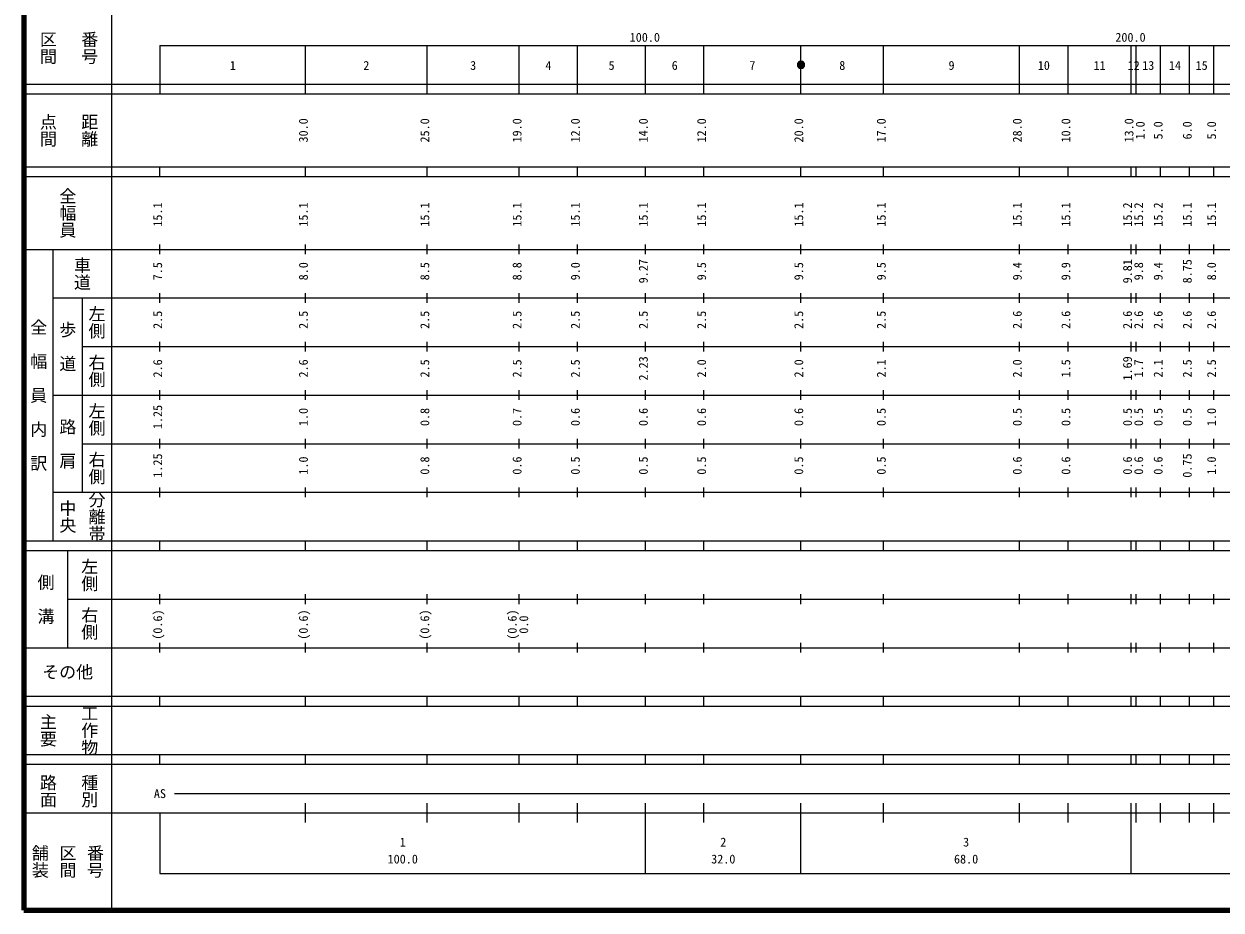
# Model space of a CAD drawing. Units: millimetres on the paper, enlarged 1000 times. Extents: x 40000 to 680000, y 20000 to 380000.
# Drawn here: x 40000 to 286495, y 20000 to 202409 of the extents above; entities that cross this region are included whole.
import ezdxf
from ezdxf.enums import TextEntityAlignment as Align

# ---------------------------------------------------------------- set-up
doc = ezdxf.new("R2010")
doc.units = ezdxf.units.MM
doc.header["$LTSCALE"] = 1000
doc.layers.add('M-TTL', color=2, linetype='Continuous', lineweight=140)
doc.layers.add('M-TTL-BAND', color=7, linetype='Continuous', lineweight=25)
doc.styles.add('@ＭＳ ゴシック', font='')
doc.styles.add('ＭＳ ゴシック', font='')
doc.styles.get('@ＭＳ ゴシック').set_extended_font_data('@MS Gothic')
doc.styles.get('ＭＳ ゴシック').set_extended_font_data('MS Gothic')

msp = doc.modelspace()

# ---------------------------------------------------------------- hatches: boundary and pattern name
at = {"layer": 'M-TTL-BAND'}
msp.add_hatch(color=256, dxfattribs=at).paths.add_polyline_path([(200750, 194000, 1), (199250, 194000, 1)])

# ---------------------------------------------------------------- linework, layer by layer
at = {"layer": 'M-TTL'}
for p, q in [((40000, 380000), (40000, 20000)), ((40000, 20000), (680000, 20000))]:
    msp.add_line(p, q, dxfattribs=at)
at = {"layer": 'M-TTL-BAND'}
for p, q in [((58000, 370000), (58000, 20000)), ((68000, 198000), (579000, 198000)), ((68000, 198000), (68000, 188000)), ((98000, 188000), (98000, 198000)), ((123000, 188000), (123000, 198000)), ((142000, 188000), (142000, 198000)), ((154000, 188000), (154000, 198000)), ((168000, 188000), (168000, 198000)), ((180000, 188000), (180000, 198000)), ((200000, 188000), (200000, 198000)), ((217000, 188000), (217000, 198000)), ((245000, 188000), (245000, 198000)), ((255000, 188000), (255000, 198000)), ((268000, 188000), (268000, 198000)), ((269000, 188000), (269000, 198000)), ((274000, 188000), (274000, 198000)), ((280000, 188000), (280000, 198000)), ((285000, 188000), (285000, 198000)), ((40000, 190000), (579000, 190000)), ((40000, 188000), (579000, 188000)), ((40000, 173000), (579000, 173000)), ((68000, 171000), (68000, 173000)), ((98000, 171000), (98000, 173000)), ((123000, 171000), (123000, 173000)), ((142000, 171000), (142000, 173000)), ((154000, 171000), (154000, 173000)), ((168000, 171000), (168000, 173000)), ((180000, 171000), (180000, 173000)), ((200000, 171000), (200000, 173000)), ((217000, 171000), (217000, 173000)), ((245000, 171000), (245000, 173000)), ((255000, 171000), (255000, 173000)), ((268000, 171000), (268000, 173000)), ((269000, 171000), (269000, 173000)), ((274000, 171000), (274000, 173000)), ((280000, 171000), (280000, 173000)), ((285000, 171000), (285000, 173000)), ((40000, 171000), (579000, 171000)), ((40000, 156000), (579000, 156000)), ((46000, 96000), (46000, 156000)), ((68000, 155000), (68000, 157000)), ((98000, 155000), (98000, 157000)), ((123000, 155000), (123000, 157000)), ((142000, 155000), (142000, 157000)), ((154000, 155000), (154000, 157000)), ((168000, 155000), (168000, 157000)), ((180000, 155000), (180000, 157000)), ((200000, 155000), (200000, 157000)), ((217000, 155000), (217000, 157000)), ((245000, 155000), (245000, 157000)), ((255000, 155000), (255000, 157000)), ((268000, 155000), (268000, 157000)), ((269000, 155000), (269000, 157000)), ((274000, 155000), (274000, 157000)), ((280000, 155000), (280000, 157000)), ((285000, 155000), (285000, 157000)), ((46000, 146000), (579000, 146000)), ((52000, 146000), (52000, 106000)), ((68000, 145000), (68000, 147000)), ((98000, 145000), (98000, 147000)), ((123000, 145000), (123000, 147000)), ((142000, 145000), (142000, 147000)), ((154000, 145000), (154000, 147000)), ((168000, 145000), (168000, 147000)), ((180000, 145000), (180000, 147000)), ((200000, 145000), (200000, 147000)), ((217000, 145000), (217000, 147000)), ((245000, 145000), (245000, 147000)), ((255000, 145000), (255000, 147000)), ((268000, 145000), (268000, 147000)), ((269000, 145000), (269000, 147000)), ((274000, 145000), (274000, 147000)), ((280000, 145000), (280000, 147000)), ((285000, 145000), (285000, 147000)), ((52000, 136000), (579000, 136000)), ((68000, 135000), (68000, 137000)), ((98000, 135000), (98000, 137000)), ((123000, 135000), (123000, 137000)), ((142000, 135000), (142000, 137000)), ((154000, 135000), (154000, 137000)), ((168000, 135000), (168000, 137000)), ((180000, 135000), (180000, 137000)), ((200000, 135000), (200000, 137000)), ((217000, 135000), (217000, 137000)), ((245000, 135000), (245000, 137000)), ((255000, 135000), (255000, 137000)), ((268000, 135000), (268000, 137000)), ((269000, 135000), (269000, 137000)), ((274000, 135000), (274000, 137000)), ((280000, 135000), (280000, 137000)), ((285000, 135000), (285000, 137000)), ((46000, 126000), (579000, 126000)), ((68000, 125000), (68000, 127000)), ((98000, 125000), (98000, 127000)), ((123000, 125000), (123000, 127000)), ((142000, 125000), (142000, 127000)), ((154000, 125000), (154000, 127000)), ((168000, 125000), (168000, 127000)), ((180000, 125000), (180000, 127000)), ((200000, 125000), (200000, 127000)), ((217000, 125000), (217000, 127000)), ((245000, 125000), (245000, 127000)), ((255000, 125000), (255000, 127000)), ((268000, 125000), (268000, 127000)), ((269000, 125000), (269000, 127000)), ((274000, 125000), (274000, 127000)), ((280000, 125000), (280000, 127000)), ((285000, 125000), (285000, 127000)), ((52000, 116000), (579000, 116000)), ((68000, 115000), (68000, 117000)), ((98000, 115000), (98000, 117000)), ((123000, 115000), (123000, 117000)), ((142000, 115000), (142000, 117000)), ((154000, 115000), (154000, 117000)), ((168000, 115000), (168000, 117000)), ((180000, 115000), (180000, 117000)), ((200000, 115000), (200000, 117000)), ((217000, 115000), (217000, 117000)), ((245000, 115000), (245000, 117000)), ((255000, 115000), (255000, 117000)), ((268000, 115000), (268000, 117000)), ((269000, 115000), (269000, 117000)), ((274000, 115000), (274000, 117000)), ((280000, 115000), (280000, 117000)), ((285000, 115000), (285000, 117000)), ((46000, 106000), (579000, 106000)), ((68000, 105000), (68000, 107000)), ((98000, 105000), (98000, 107000)), ((123000, 105000), (123000, 107000)), ((142000, 105000), (142000, 107000)), ((154000, 105000), (154000, 107000)), ((168000, 105000), (168000, 107000)), ((180000, 105000), (180000, 107000)), ((200000, 105000), (200000, 107000)), ((217000, 105000), (217000, 107000)), ((245000, 105000), (245000, 107000)), ((255000, 105000), (255000, 107000)), ((268000, 105000), (268000, 107000)), ((269000, 105000), (269000, 107000)), ((274000, 105000), (274000, 107000)), ((280000, 105000), (280000, 107000)), ((285000, 105000), (285000, 107000)), ((40000, 96000), (579000, 96000)), ((40000, 94000), (579000, 94000)), ((49000, 94000), (49000, 74000)), ((68000, 94000), (68000, 96000)), ((98000, 94000), (98000, 96000)), ((123000, 94000), (123000, 96000)), ((142000, 94000), (142000, 96000)), ((154000, 94000), (154000, 96000)), ((168000, 94000), (168000, 96000)), ((180000, 94000), (180000, 96000)), ((200000, 94000), (200000, 96000)), ((217000, 94000), (217000, 96000)), ((245000, 94000), (245000, 96000)), ((255000, 94000), (255000, 96000)), ((268000, 94000), (268000, 96000)), ((269000, 94000), (269000, 96000)), ((274000, 94000), (274000, 96000)), ((280000, 94000), (280000, 96000)), ((285000, 94000), (285000, 96000)), ((49000, 84000), (579000, 84000)), ((68000, 83000), (68000, 85000)), ((98000, 83000), (98000, 85000)), ((123000, 83000), (123000, 85000)), ((142000, 83000), (142000, 85000)), ((154000, 83000), (154000, 85000)), ((168000, 83000), (168000, 85000)), ((180000, 83000), (180000, 85000)), ((200000, 83000), (200000, 85000)), ((217000, 83000), (217000, 85000)), ((245000, 83000), (245000, 85000)), ((255000, 83000), (255000, 85000)), ((268000, 83000), (268000, 85000)), ((269000, 83000), (269000, 85000)), ((274000, 83000), (274000, 85000)), ((280000, 83000), (280000, 85000)), ((285000, 83000), (285000, 85000)), ((40000, 74000), (579000, 74000)), ((68000, 73000), (68000, 75000)), ((98000, 73000), (98000, 75000)), ((123000, 73000), (123000, 75000)), ((142000, 73000), (142000, 75000)), ((154000, 73000), (154000, 75000)), ((168000, 73000), (168000, 75000)), ((180000, 73000), (180000, 75000)), ((200000, 73000), (200000, 75000)), ((217000, 73000), (217000, 75000)), ((245000, 73000), (245000, 75000)), ((255000, 73000), (255000, 75000)), ((268000, 73000), (268000, 75000)), ((269000, 73000), (269000, 75000)), ((274000, 73000), (274000, 75000)), ((280000, 73000), (280000, 75000)), ((285000, 73000), (285000, 75000)), ((40000, 64000), (579000, 64000)), ((40000, 62000), (579000, 62000)), ((68000, 62000), (68000, 64000)), ((98000, 62000), (98000, 64000)), ((123000, 62000), (123000, 64000)), ((142000, 62000), (142000, 64000)), ((154000, 62000), (154000, 64000)), ((168000, 62000), (168000, 64000)), ((180000, 62000), (180000, 64000)), ((200000, 62000), (200000, 64000)), ((217000, 62000), (217000, 64000)), ((245000, 62000), (245000, 64000)), ((255000, 62000), (255000, 64000)), ((268000, 62000), (268000, 64000)), ((269000, 62000), (269000, 64000)), ((274000, 62000), (274000, 64000)), ((280000, 62000), (280000, 64000)), ((285000, 62000), (285000, 64000)), ((40000, 52000), (579000, 52000)), ((68000, 50000), (68000, 52000)), ((98000, 50000), (98000, 52000)), ((123000, 50000), (123000, 52000)), ((142000, 50000), (142000, 52000)), ((154000, 50000), (154000, 52000)), ((168000, 50000), (168000, 52000)), ((180000, 50000), (180000, 52000)), ((200000, 50000), (200000, 52000)), ((217000, 50000), (217000, 52000)), ((245000, 50000), (245000, 52000)), ((255000, 50000), (255000, 52000)), ((268000, 50000), (268000, 52000)), ((269000, 50000), (269000, 52000)), ((274000, 50000), (274000, 52000)), ((280000, 50000), (280000, 52000)), ((285000, 50000), (285000, 52000)), ((40000, 50000), (579000, 50000)), ((71000, 44000), (565000, 44000)), ((98000, 38000), (98000, 42000)), ((123000, 38000), (123000, 42000)), ((142000, 38000), (142000, 42000)), ((154000, 38000), (154000, 42000)), ((168000, 27500), (168000, 42000)), ((180000, 38000), (180000, 42000)), ((200000, 27500), (200000, 42000)), ((217000, 38000), (217000, 42000)), ((245000, 38000), (245000, 42000)), ((255000, 38000), (255000, 42000)), ((268000, 27500), (268000, 42000)), ((269000, 38000), (269000, 42000)), ((274000, 38000), (274000, 42000)), ((280000, 38000), (280000, 42000)), ((285000, 38000), (285000, 42000)), ((40000, 40000), (579000, 40000)), ((68000, 40000), (68000, 27500)), ((68000, 27500), (579000, 27500))]:
    msp.add_line(p, q, dxfattribs=at)
msp.add_lwpolyline([(200750, 194000, 1), (199250, 194000, 1)], format="xyb", close=True, dxfattribs=at)

# ---------------------------------------------------------------- texts
at = {"layer": 'M-TTL-BAND', "style": '@ＭＳ ゴシック'}
for s, p in [('区間', (45000, 197500)), ('番号', (53500, 197500)), ('点間', (45000, 180500)), ('距離', (53500, 180500)), ('全幅員', (49000, 163500)), ('車道', (52000, 151000)), ('左側', (55000, 141000)), ('全\u3000幅\u3000員\u3000内\u3000訳', (43000, 126000)), ('歩\u3000道', (49000, 136000)), ('右側', (55000, 131000)), ('左側', (55000, 121000)), ('路\u3000肩', (49000, 116000)), ('右側', (55000, 111000)), ('分離帯', (55000, 101000)), ('中央', (49000, 101000)), ('左側', (53500, 89000)), ('側\u3000溝', (44500, 84000)), ('右側', (53500, 79000)), ('工作物', (53500, 57000)), ('主要', (45000, 57000)), ('路面', (45000, 44500)), ('種別', (53500, 44500)), ('舗装', (43333, 30000)), ('区間', (49000, 30000)), ('番号', (54667, 30000))]:
    msp.add_text(s, height=2566, rotation=270, dxfattribs=at).set_placement(p, align=Align.MIDDLE_CENTER)
at = {"layer": 'M-TTL-BAND', "style": 'ＭＳ ゴシック'}
for s, p in [('100.0', (167844, 198195)), ('200.0', (267844, 198195)), ('1', (83000, 192405)), ('2', (110500, 192405)), ('3', (132500, 192405)), ('4', (148000, 192405)), ('5', (161000, 192405)), ('6', (174000, 192405)), ('7', (190000, 192405)), ('8', (208500, 192405)), ('9', (231000, 192405)), ('10', (250000, 192405)), ('11', (261500, 192405)), ('12', (268500, 192405)), ('13', (271500, 192405)), ('14', (277000, 192405)), ('15', (282500, 192405)), ('AS', (68000, 42500)), ('1', (118000, 32523)), ('2', (184000, 32523)), ('3', (234000, 32523)), ('100.0', (118000, 29033)), ('32.0', (184000, 29033)), ('68.0', (234000, 29033))]:
    msp.add_text(s, height=1833, dxfattribs=at).set_placement(p, align=Align.BOTTOM_CENTER)
for s, p in [('30.0', (99000, 180500)), ('25.0', (124000, 180500)), ('19.0', (143000, 180500)), ('12.0', (155000, 180500)), ('14.0', (169000, 180500)), ('12.0', (181000, 180500)), ('20.0', (201000, 180500)), ('17.0', (218000, 180500)), ('28.0', (246000, 180500)), ('10.0', (256000, 180500)), ('13.0', (269000, 180500)), ('1.0', (271307, 180500)), ('5.0', (275000, 180500)), ('6.0', (281000, 180500)), ('5.0', (286000, 180500)), ('15.1', (69000, 163174)), ('15.1', (99000, 163174)), ('15.1', (124000, 163174)), ('15.1', (143000, 163174)), ('15.1', (155000, 163174)), ('15.1', (169000, 163174)), ('15.1', (181000, 163174)), ('15.1', (201000, 163174)), ('15.1', (218000, 163174)), ('15.1', (246000, 163174)), ('15.1', (256000, 163174)), ('15.2', (268681, 163174)), ('15.2', (270988, 163174)), ('15.2', (275000, 163174)), ('15.1', (281000, 163174)), ('15.1', (286000, 163174)), ('7.5', (69000, 151500)), ('8.0', (99000, 151500)), ('8.5', (124000, 151500)), ('8.8', (143000, 151500)), ('9.0', (155000, 151500)), ('9.27', (169000, 151500)), ('9.5', (181000, 151500)), ('9.5', (201000, 151500)), ('9.5', (218000, 151500)), ('9.4', (246000, 151500)), ('9.9', (256000, 151500)), ('9.81', (268681, 151500)), ('9.8', (270988, 151500)), ('9.4', (275000, 151500)), ('8.75', (281000, 151500)), ('8.0', (286000, 151500)), ('2.5', (69000, 141500)), ('2.5', (99000, 141500)), ('2.5', (124000, 141500)), ('2.5', (143000, 141500)), ('2.5', (155000, 141500)), ('2.5', (169000, 141500)), ('2.5', (181000, 141500)), ('2.5', (201000, 141500)), ('2.5', (218000, 141500)), ('2.6', (246000, 141500)), ('2.6', (256000, 141500)), ('2.6', (268681, 141500)), ('2.6', (270988, 141500)), ('2.6', (275000, 141500)), ('2.6', (281000, 141500)), ('2.6', (286000, 141500)), ('2.6', (69000, 131500)), ('2.6', (99000, 131500)), ('2.5', (124000, 131500)), ('2.5', (143000, 131500)), ('2.5', (155000, 131500)), ('2.23', (169000, 131500)), ('2.0', (181000, 131500)), ('2.0', (201000, 131500)), ('2.1', (218000, 131500)), ('2.0', (246000, 131500)), ('1.5', (256000, 131500)), ('1.69', (268681, 131500)), ('1.7', (270988, 131500)), ('2.1', (275000, 131500)), ('2.5', (281000, 131500)), ('2.5', (286000, 131500)), ('1.25', (69000, 121500)), ('1.0', (99000, 121500)), ('0.8', (124000, 121500)), ('0.7', (143000, 121500)), ('0.6', (155000, 121500)), ('0.6', (169000, 121500)), ('0.6', (181000, 121500)), ('0.6', (201000, 121500)), ('0.5', (218000, 121500)), ('0.5', (246000, 121500)), ('0.5', (256000, 121500)), ('0.5', (268681, 121500)), ('0.5', (270988, 121500)), ('0.5', (275000, 121500)), ('0.5', (281000, 121500)), ('1.0', (286000, 121500)), ('1.25', (69000, 111500)), ('0.75', (281000, 111500)), ('1.0', (99000, 111500)), ('0.8', (124000, 111500)), ('0.6', (143000, 111500)), ('0.5', (155000, 111500)), ('0.5', (169000, 111500)), ('0.5', (181000, 111500)), ('0.5', (201000, 111500)), ('0.5', (218000, 111500)), ('0.6', (246000, 111500)), ('0.6', (256000, 111500)), ('0.6', (268681, 111500)), ('0.6', (270988, 111500)), ('0.6', (275000, 111500)), ('1.0', (286000, 111500)), ('(0.6)', (69000, 78764)), ('(0.6)', (99000, 78764)), ('(0.6)', (124000, 78764)), ('(0.6)', (142000, 78764)), ('0.0', (144370, 78764))]:
    msp.add_text(s, height=1833, rotation=90, dxfattribs=at).set_placement(p, align=Align.BOTTOM_CENTER)
msp.add_text('その他', height=2566, dxfattribs=at).set_placement((49000, 69000), align=Align.MIDDLE_CENTER)

doc.saveas('drawing.dxf')
